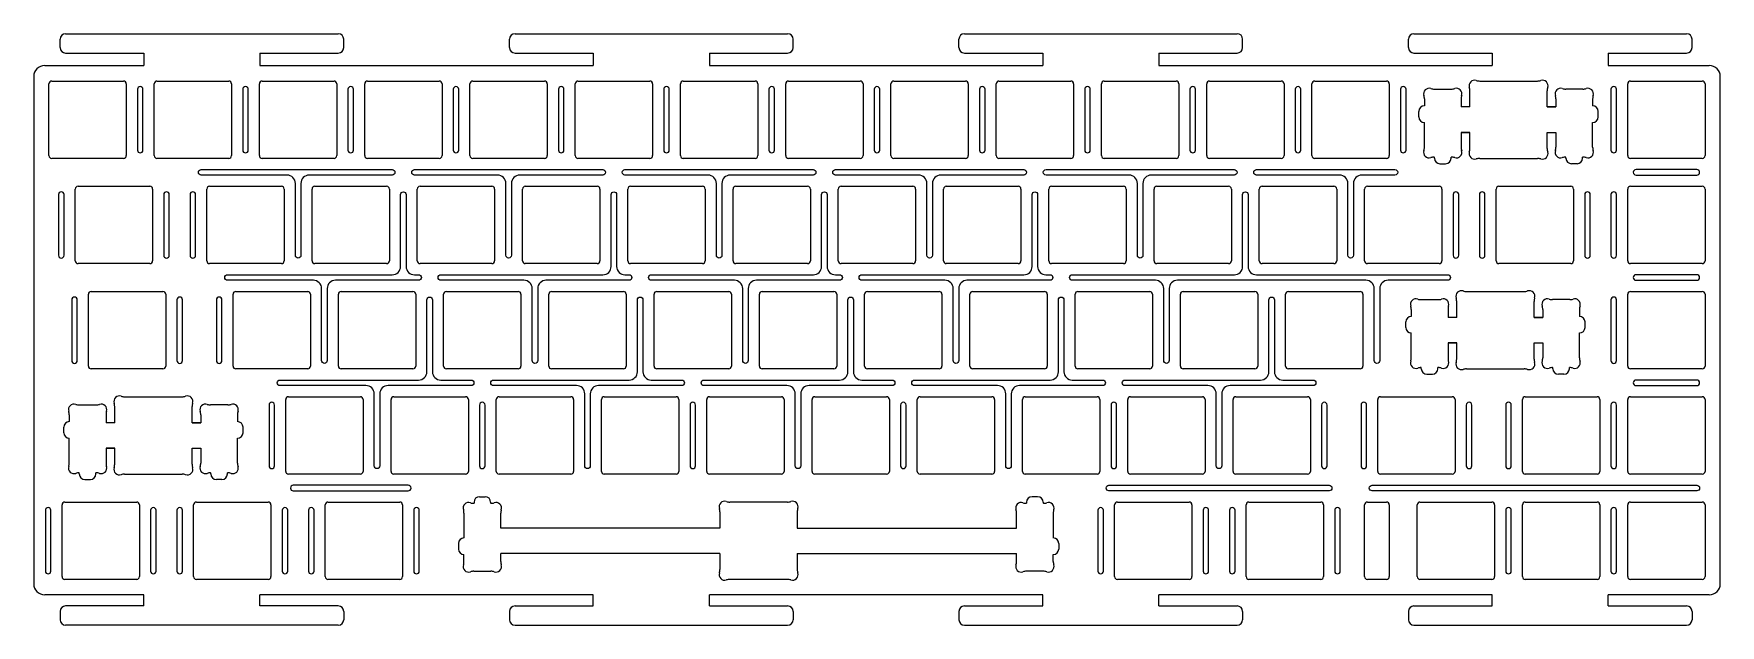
# Model space of a CAD drawing. Header units: millimetres. Extents: x 42 to 347, y 29 to 136.
import ezdxf

# ---------------------------------------------------------------- set-up
doc = ezdxf.new("R2010")
doc.units = ezdxf.units.MM
doc.linetypes.add('Continuous2', pattern=[0])
doc.layers.add('Unnamed Level 2', color=1, linetype='Continuous')

msp = doc.modelspace()

# ---------------------------------------------------------------- linework, layer by layer
at = {"color": 7, "true_color": 0xffffff}
for p, q in [((295.47, 126.14), (298.56, 126.14)), ((301.91, 122.91), (301.91, 125.83)), ((303.69, 127.61), (314.13, 127.61)), ((315.91, 122.91), (315.91, 125.83)), ((322.36, 126.14), (319.27, 126.14)), ((292.69, 121.11), (292.69, 122.11)), ((293.69, 124.36), (293.69, 123.11)), ((300.34, 124.36), (300.34, 122.91)), ((301.91, 122.91), (300.34, 122.91)), ((301.91, 122.91), (300.39, 122.91)), ((317.44, 122.91), (315.91, 122.91)), ((315.91, 122.91), (317.49, 122.91)), ((317.49, 124.36), (317.49, 122.91)), ((324.14, 124.36), (324.14, 123.11)), ((325.14, 121.11), (325.14, 122.11)), ((293.69, 115.62), (293.69, 120.11)), ((324.14, 115.62), (324.14, 120.11)), ((301.91, 118.31), (300.34, 118.31)), ((300.34, 118.31), (300.34, 115.62)), ((300.39, 118.31), (301.91, 118.31)), ((301.91, 115.39), (301.91, 118.31)), ((315.91, 118.31), (317.44, 118.31)), ((315.91, 118.31), (317.49, 118.31)), ((315.91, 115.39), (315.91, 118.31)), ((317.49, 118.31), (317.49, 115.62)), ((295.47, 113.84), (295.51, 113.84)), ((295.51, 113.64), (295.51, 113.84)), ((298.51, 113.64), (298.51, 113.84)), ((298.56, 113.84), (298.51, 113.84)), ((303.69, 113.61), (314.13, 113.61)), ((319.27, 113.84), (319.31, 113.84)), ((319.31, 113.64), (319.31, 113.84)), ((322.31, 113.64), (322.31, 113.84)), ((322.36, 113.84), (322.31, 113.84)), ((296.51, 112.64), (297.51, 112.64)), ((321.31, 112.64), (320.31, 112.64)), ((301.31, 89.51), (311.75, 89.51)), ((291.31, 86.26), (291.31, 85.01)), ((293.09, 88.04), (296.18, 88.04)), ((297.96, 86.26), (297.96, 84.81)), ((299.53, 84.81), (299.53, 87.73)), ((313.53, 84.81), (313.53, 87.73)), ((315.11, 86.26), (315.11, 84.81)), ((319.98, 88.04), (316.89, 88.04)), ((321.76, 86.26), (321.76, 85.01)), ((290.31, 83.01), (290.31, 84.01)), ((299.53, 84.81), (297.96, 84.81)), ((299.53, 84.81), (298.01, 84.81)), ((315.06, 84.81), (313.53, 84.81)), ((313.53, 84.81), (315.11, 84.81)), ((322.76, 83.01), (322.76, 84.01)), ((291.31, 77.52), (291.31, 82.01)), ((299.53, 80.21), (297.96, 80.21)), ((297.96, 80.21), (297.96, 77.52)), ((298.01, 80.21), (299.53, 80.21)), ((299.53, 77.29), (299.53, 80.21)), ((313.53, 80.21), (315.06, 80.21)), ((313.53, 80.21), (315.11, 80.21)), ((313.53, 77.29), (313.53, 80.21)), ((315.11, 80.21), (315.11, 77.52)), ((321.76, 77.52), (321.76, 82.01)), ((293.09, 75.74), (293.13, 75.74)), ((293.13, 75.54), (293.13, 75.74)), ((294.13, 74.54), (295.13, 74.54)), ((296.13, 75.54), (296.13, 75.74)), ((296.18, 75.74), (296.13, 75.74)), ((301.31, 75.51), (311.75, 75.51)), ((316.89, 75.74), (316.93, 75.74)), ((316.93, 75.54), (316.93, 75.74)), ((318.93, 74.54), (317.93, 74.54)), ((319.93, 75.54), (319.93, 75.74)), ((319.98, 75.74), (319.93, 75.74)), ((58.42, 70.46), (68.86, 70.46)), ((48.42, 67.21), (48.42, 65.96)), ((50.2, 68.99), (53.29, 68.99)), ((55.07, 67.21), (55.07, 65.76)), ((56.64, 65.76), (56.64, 68.68)), ((70.64, 65.76), (70.64, 68.68)), ((72.22, 67.21), (72.22, 65.76)), ((77.09, 68.99), (74, 68.99)), ((78.87, 67.21), (78.87, 65.96)), ((47.42, 63.96), (47.42, 64.96)), ((56.64, 65.76), (55.07, 65.76)), ((56.64, 65.76), (55.12, 65.76)), ((72.17, 65.76), (70.64, 65.76)), ((70.64, 65.76), (72.22, 65.76)), ((79.87, 63.96), (79.87, 64.96)), ((48.42, 58.47), (48.42, 62.96)), ((56.64, 61.16), (55.07, 61.16)), ((55.07, 61.16), (55.07, 58.47)), ((55.12, 61.16), (56.64, 61.16)), ((56.64, 58.24), (56.64, 61.16)), ((70.64, 61.16), (72.17, 61.16)), ((70.64, 61.16), (72.22, 61.16)), ((70.64, 58.24), (70.64, 61.16)), ((72.22, 61.16), (72.22, 58.47)), ((78.87, 58.47), (78.87, 62.96)), ((50.2, 56.69), (50.24, 56.69)), ((50.24, 56.49), (50.24, 56.69)), ((51.24, 55.49), (52.24, 55.49)), ((53.24, 56.49), (53.24, 56.69)), ((53.29, 56.69), (53.24, 56.69)), ((58.42, 56.46), (68.86, 56.46)), ((74, 56.69), (74.04, 56.69)), ((74.04, 56.49), (74.04, 56.69)), ((76.04, 55.49), (75.04, 55.49)), ((77.04, 56.49), (77.04, 56.69)), ((77.09, 56.69), (77.04, 56.69)), ((122.68, 52.38), (123.68, 52.38)), ((223.68, 52.38), (222.68, 52.38)), ((119.86, 49.4), (119.86, 44.91)), ((121.64, 51.18), (121.68, 51.18)), ((121.68, 51.38), (121.68, 51.18)), ((124.68, 51.38), (124.68, 51.18)), ((124.73, 51.18), (124.68, 51.18)), ((126.51, 46.71), (126.51, 49.4)), ((166.18, 49.63), (166.18, 46.71)), ((178.4, 51.41), (167.96, 51.41)), ((180.18, 49.63), (180.18, 46.71)), ((219.86, 46.71), (219.86, 49.4)), ((221.64, 51.18), (221.68, 51.18)), ((221.68, 51.38), (221.68, 51.18)), ((224.68, 51.38), (224.68, 51.18)), ((224.73, 51.18), (224.68, 51.18)), ((226.51, 49.4), (226.51, 44.91)), ((166.18, 46.71), (126.51, 46.71)), ((180.18, 46.71), (219.86, 46.71)), ((118.86, 43.91), (118.86, 42.91)), ((227.51, 43.91), (227.51, 42.91)), ((119.86, 40.66), (119.86, 41.91)), ((166.18, 42.11), (126.51, 42.11)), ((126.51, 40.66), (126.51, 42.11)), ((166.18, 42.11), (166.18, 39.19)), ((180.18, 42.11), (219.86, 42.11)), ((180.18, 42.11), (180.18, 39.19)), ((219.86, 40.66), (219.86, 42.11)), ((226.51, 40.66), (226.51, 41.91)), ((121.64, 38.88), (124.73, 38.88)), ((178.4, 37.41), (167.96, 37.41)), ((224.73, 38.88), (221.64, 38.88))]:
    msp.add_line(p, q, dxfattribs=at)
for points in [[(60.76, 126.11), (60.76, 115.11, 1), (61.76, 115.11), (61.76, 126.11, 1)], [(79.81, 126.11), (79.81, 115.11, 1), (80.81, 115.11), (80.81, 126.11, 1)], [(98.86, 126.11), (98.86, 115.11, 1), (99.86, 115.11), (99.86, 126.11, 1)], [(117.91, 126.11), (117.91, 115.11, 1), (118.91, 115.11), (118.91, 126.11, 1)], [(136.96, 126.11), (136.96, 115.11, 1), (137.96, 115.11), (137.96, 126.11, 1)], [(156.01, 126.11), (156.01, 115.11, 1), (157.01, 115.11), (157.01, 126.11, 1)], [(175.06, 126.11), (175.06, 115.11, 1), (176.06, 115.11), (176.06, 126.11, 1)], [(194.11, 126.11), (194.11, 115.11, 1), (195.11, 115.11), (195.11, 126.11, 1)], [(213.16, 126.11), (213.16, 115.11, 1), (214.16, 115.11), (214.16, 126.11, 1)], [(232.21, 126.11), (232.21, 115.11, 1), (233.21, 115.11), (233.21, 126.11, 1)], [(251.26, 126.11), (251.26, 115.11, 1), (252.26, 115.11), (252.26, 126.11, 1)], [(270.31, 126.11), (270.31, 115.11, 1), (271.31, 115.11), (271.31, 126.11, 1)], [(289.36, 126.11), (289.36, 115.11, 1), (290.36, 115.11), (290.36, 126.11, 1)], [(327.46, 126.11), (327.46, 115.11, 1), (328.46, 115.11), (328.46, 126.11, 1)], [(90.34, 109.09), (90.34, 96.06, -1), (89.34, 96.06), (89.34, 109.09, 0.414214), (87.84, 110.59), (72.29, 110.59, -1), (72.29, 111.59), (106.87, 111.59, -1), (106.87, 110.59), (91.84, 110.59, 0.414214)], [(128.44, 109.09), (128.44, 96.06, -1), (127.44, 96.06), (127.44, 109.09, 0.414214), (125.94, 110.59), (110.9, 110.59, -1), (110.9, 111.59), (144.97, 111.59, -1), (144.97, 110.59), (129.94, 110.59, 0.414214)], [(166.54, 109.09), (166.54, 96.06, -1), (165.54, 96.06), (165.54, 109.09, 0.414214), (164.04, 110.59), (149, 110.59, -1), (149, 111.59), (183.07, 111.59, -1), (183.07, 110.59), (168.04, 110.59, 0.414214)], [(204.64, 109.09), (204.64, 96.06, -1), (203.64, 96.06), (203.64, 109.09, 0.414214), (202.14, 110.59), (187.1, 110.59, -1), (187.1, 111.59), (221.17, 111.59, -1), (221.17, 110.59), (206.14, 110.59, 0.414214)], [(242.74, 109.09), (242.74, 96.06, -1), (241.74, 96.06), (241.74, 109.09, 0.414214), (240.24, 110.59), (225.2, 110.59, -1), (225.2, 111.59), (259.27, 111.59, -1), (259.27, 110.59), (244.24, 110.59, 0.414214)], [(280.84, 109.09), (280.84, 96.06, -1), (279.84, 96.06), (279.84, 109.09, 0.414214), (278.34, 110.59), (263.3, 110.59, -1), (263.3, 111.59), (288.36, 111.59, -1), (288.36, 110.59), (282.34, 110.59, 0.414214)], [(342.99, 111.59), (331.99, 111.59, 1), (331.99, 110.59), (342.99, 110.59, 1)], [(46.47, 107.06), (46.47, 96.06, 1), (47.47, 96.06), (47.47, 107.06, 1)], [(65.52, 107.06), (65.52, 96.06, 1), (66.52, 96.06), (66.52, 107.06, 1)], [(70.29, 107.06), (70.29, 96.06, 1), (71.29, 96.06), (71.29, 107.06, 1)], [(92.6, 91.54), (77.05, 91.54, -1), (77.05, 92.54), (106.89, 92.54, 0.414214), (108.39, 94.04), (108.39, 107.06, -1), (109.39, 107.06), (109.39, 94.04, 0.414214), (110.89, 92.54), (111.64, 92.54, -1), (111.64, 91.54), (96.6, 91.54, 0.414214), (95.1, 90.04), (95.1, 77.01, -1), (94.1, 77.01), (94.1, 90.04, 0.414214)], [(130.7, 91.54), (115.66, 91.54, -1), (115.66, 92.54), (144.99, 92.54, 0.414214), (146.49, 94.04), (146.49, 107.06, -1), (147.49, 107.06), (147.49, 94.04, 0.414214), (148.99, 92.54), (149.74, 92.54, -1), (149.74, 91.54), (134.7, 91.54, 0.414214), (133.2, 90.04), (133.2, 77.01, -1), (132.2, 77.01), (132.2, 90.04, 0.414214)], [(168.8, 91.54), (153.76, 91.54, -1), (153.76, 92.54), (183.09, 92.54, 0.414214), (184.59, 94.04), (184.59, 107.06, -1), (185.59, 107.06), (185.59, 94.04, 0.414214), (187.09, 92.54), (187.84, 92.54, -1), (187.84, 91.54), (172.8, 91.54, 0.414214), (171.3, 90.04), (171.3, 77.01, -1), (170.3, 77.01), (170.3, 90.04, 0.414214)], [(206.9, 91.54), (191.86, 91.54, -1), (191.86, 92.54), (221.19, 92.54, 0.414214), (222.69, 94.04), (222.69, 107.06, -1), (223.69, 107.06), (223.69, 94.04, 0.414214), (225.19, 92.54), (225.94, 92.54, -1), (225.94, 91.54), (210.9, 91.54, 0.414214), (209.4, 90.04), (209.4, 77.01, -1), (208.4, 77.01), (208.4, 90.04, 0.414214)], [(285.6, 90.04), (285.6, 77.01, -1), (284.6, 77.01), (284.6, 90.04, 0.414214), (283.1, 91.54), (249, 91.54, 0.414214), (247.5, 90.04), (247.5, 77.01, -1), (246.5, 77.01), (246.5, 90.04, 0.414214), (245, 91.54), (229.96, 91.54, -1), (229.96, 92.54), (259.29, 92.54, 0.414214), (260.79, 94.04), (260.79, 107.06, -1), (261.79, 107.06), (261.79, 94.04, 0.414214), (263.29, 92.54), (297.89, 92.54, -1), (297.89, 91.54), (287.1, 91.54, 0.414214)], [(298.89, 107.06), (298.89, 96.06, 1), (299.89, 96.06), (299.89, 107.06, 1)], [(303.65, 107.06), (303.65, 96.06, 1), (304.65, 96.06), (304.65, 107.06, 1)], [(322.7, 107.06), (322.7, 96.06, 1), (323.7, 96.06), (323.7, 107.06, 1)], [(327.46, 107.06), (327.46, 96.06, 1), (328.46, 96.06), (328.46, 107.06, 1)], [(342.99, 92.54), (331.99, 92.54, 1), (331.99, 91.54), (342.99, 91.54, 1)], [(48.86, 88.01), (48.86, 77.01, 1), (49.86, 77.01), (49.86, 88.01, 1)], [(67.91, 88.01), (67.91, 77.01, 1), (68.91, 77.01), (68.91, 88.01, 1)], [(75.05, 88.01), (75.05, 77.01, 1), (76.05, 77.01), (76.05, 88.01, 1)], [(113.15, 74.99), (113.15, 88.01, -1), (114.15, 88.01), (114.15, 74.99, 0.414214), (115.65, 73.49), (121.16, 73.49, -1), (121.16, 72.49), (106.12, 72.49, 0.414214), (104.62, 70.99), (104.62, 57.96, -1), (103.62, 57.96), (103.62, 70.99, 0.414214), (102.12, 72.49), (86.57, 72.49, -1), (86.57, 73.49), (111.65, 73.49, 0.414214)], [(151.25, 74.99), (151.25, 88.01, -1), (152.25, 88.01), (152.25, 74.99, 0.414214), (153.75, 73.49), (159.26, 73.49, -1), (159.26, 72.49), (144.22, 72.49, 0.414214), (142.72, 70.99), (142.72, 57.96, -1), (141.72, 57.96), (141.72, 70.99, 0.414214), (140.22, 72.49), (125.19, 72.49, -1), (125.19, 73.49), (149.75, 73.49, 0.414214)], [(189.35, 74.99), (189.35, 88.01, -1), (190.35, 88.01), (190.35, 74.99, 0.414214), (191.85, 73.49), (197.36, 73.49, -1), (197.36, 72.49), (182.32, 72.49, 0.414214), (180.82, 70.99), (180.82, 57.96, -1), (179.82, 57.96), (179.82, 70.99, 0.414214), (178.32, 72.49), (163.29, 72.49, -1), (163.29, 73.49), (187.85, 73.49, 0.414214)], [(227.45, 74.99), (227.45, 88.01, -1), (228.45, 88.01), (228.45, 74.99, 0.414214), (229.95, 73.49), (235.46, 73.49, -1), (235.46, 72.49), (220.42, 72.49, 0.414214), (218.92, 70.99), (218.92, 57.96, -1), (217.92, 57.96), (217.92, 70.99, 0.414214), (216.42, 72.49), (201.39, 72.49, -1), (201.39, 73.49), (225.95, 73.49, 0.414214)], [(265.55, 74.99), (265.55, 88.01, -1), (266.55, 88.01), (266.55, 74.99, 0.414214), (268.05, 73.49), (273.56, 73.49, -1), (273.56, 72.49), (258.52, 72.49, 0.414214), (257.02, 70.99), (257.02, 57.96, -1), (256.02, 57.96), (256.02, 70.99, 0.414214), (254.52, 72.49), (239.49, 72.49, -1), (239.49, 73.49), (264.05, 73.49, 0.414214)], [(327.46, 88.01), (327.46, 77.01, 1), (328.46, 77.01), (328.46, 88.01, 1)], [(342.99, 73.49), (331.99, 73.49, 1), (331.99, 72.49), (342.99, 72.49, 1)], [(84.57, 68.96), (84.57, 57.96, 1), (85.57, 57.96), (85.57, 68.96, 1)], [(122.67, 68.96), (122.67, 57.96, 1), (123.67, 57.96), (123.67, 68.96, 1)], [(160.77, 68.96), (160.77, 57.96, 1), (161.77, 57.96), (161.77, 68.96, 1)], [(198.87, 68.96), (198.87, 57.96, 1), (199.87, 57.96), (199.87, 68.96, 1)], [(236.97, 68.96), (236.97, 57.96, 1), (237.97, 57.96), (237.97, 68.96, 1)], [(275.07, 68.96), (275.07, 57.96, 1), (276.07, 57.96), (276.07, 68.96, 1)], [(282.22, 68.96), (282.22, 57.96, 1), (283.22, 57.96), (283.22, 68.96, 1)], [(301.27, 68.96), (301.27, 57.96, 1), (302.27, 57.96), (302.27, 68.96, 1)], [(308.41, 68.96), (308.41, 57.96, 1), (309.41, 57.96), (309.41, 68.96, 1)], [(327.46, 68.96), (327.46, 57.96, 1), (328.46, 57.96), (328.46, 68.96, 1)], [(109.77, 54.44), (88.96, 54.44, 1), (88.96, 53.44), (109.77, 53.44, 1)], [(276.46, 53.44), (236.59, 53.44, -1), (236.59, 54.44), (276.46, 54.44, -1)], [(342.99, 53.44), (284.22, 53.44, -1), (284.22, 54.44), (342.99, 54.44, -1)], [(44.09, 49.91), (44.09, 38.91, 1), (45.09, 38.91), (45.09, 49.91, 1)], [(63.14, 49.91), (63.14, 38.91, 1), (64.14, 38.91), (64.14, 49.91, 1)], [(67.91, 49.91), (67.91, 38.91, 1), (68.91, 38.91), (68.91, 49.91, 1)], [(86.96, 49.91), (86.96, 38.91, 1), (87.96, 38.91), (87.96, 49.91, 1)], [(91.72, 49.91), (91.72, 38.91, 1), (92.72, 38.91), (92.72, 49.91, 1)], [(110.77, 49.91), (110.77, 38.91, 1), (111.77, 38.91), (111.77, 49.91, 1)], [(234.59, 49.91), (234.59, 38.91, 1), (235.59, 38.91), (235.59, 49.91, 1)], [(253.64, 49.91), (253.64, 38.91, 1), (254.64, 38.91), (254.64, 49.91, 1)], [(258.41, 49.91), (258.41, 38.91, 1), (259.41, 38.91), (259.41, 49.91, 1)], [(277.46, 49.91), (277.46, 38.91, 1), (278.46, 38.91), (278.46, 49.91, 1)], [(308.41, 49.91), (308.41, 38.91, 1), (309.41, 38.91), (309.41, 49.91, 1)], [(327.46, 49.91), (327.46, 38.91, 1), (328.46, 38.91), (328.46, 49.91, 1)]]:
    msp.add_lwpolyline(points, format="xyb", close=True)
for centre, radius, start, end in [((294.54, 125.29), 1, 72.0237, 197.9763), ((295.47, 128.14), 2, 252.0237, 270), ((298.56, 128.14), 2, 270, 287.9763), ((299.48, 125.29), 1, 342.0237, 107.9763), ((302.77, 126.76), 1, 72.0237, 197.9763), ((299.91, 125.83), 2, 0, 17.9763), ((303.69, 129.61), 2, 252.0237, 270), ((314.13, 129.61), 2, 270, 287.9763), ((315.06, 126.76), 1, 342.0237, 107.9763), ((317.91, 125.83), 2, 162.0237, 180), ((318.34, 125.29), 1, 72.0237, 197.9763), ((319.27, 128.14), 2, 252.0237, 270), ((322.36, 128.14), 2, 270, 287.9763), ((323.28, 125.29), 1, 342.0237, 107.9763), ((293.69, 122.11), 1, 90, 180), ((291.69, 124.36), 2, 0, 17.9763), ((302.34, 124.36), 2, 162.0237, 180), ((315.49, 124.36), 2, 0, 17.9763), ((326.14, 124.36), 2, 162.0237, 180), ((324.14, 122.11), 1, 0, 90), ((293.69, 121.11), 1, 180, 270), ((324.14, 121.11), 1, 270, 0), ((294.54, 114.7), 1, 162.0237, 287.9763), ((291.69, 115.62), 2, 342.0237, 0), ((295.47, 111.84), 2, 90, 107.9763), ((296.51, 113.64), 1, 180, 270), ((297.51, 113.64), 1, 270, 0), ((298.56, 111.84), 2, 72.0237, 90), ((299.48, 114.7), 1, 252.0237, 17.9763), ((302.34, 115.62), 2, 180, 197.9763), ((302.77, 114.47), 1, 162.0237, 287.9763), ((299.91, 115.39), 2, 342.0237, 0), ((303.69, 111.61), 2, 90, 107.9763), ((314.13, 111.61), 2, 72.0237, 90), ((315.06, 114.47), 1, 252.0237, 17.9763), ((317.91, 115.39), 2, 180, 197.9763), ((318.34, 114.7), 1, 162.0237, 287.9763), ((315.49, 115.62), 2, 342.0237, 0), ((319.27, 111.84), 2, 90, 107.9763), ((320.31, 113.64), 1, 180, 270), ((321.31, 113.64), 1, 270, 0), ((322.36, 111.84), 2, 72.0237, 90), ((323.28, 114.7), 1, 252.0237, 17.9763), ((326.14, 115.62), 2, 180, 197.9763), ((300.38, 88.66), 1, 72.0237, 197.9763), ((301.31, 91.51), 2, 252.0237, 270), ((311.75, 91.51), 2, 270, 287.9763), ((312.68, 88.66), 1, 342.0237, 107.9763), ((292.16, 87.19), 1, 72.0237, 197.9763), ((289.31, 86.26), 2, 0, 17.9763), ((293.09, 90.04), 2, 252.0237, 270), ((296.18, 90.04), 2, 270, 287.9763), ((297.1, 87.19), 1, 342.0237, 107.9763), ((299.96, 86.26), 2, 162.0237, 180), ((297.53, 87.73), 2, 0, 17.9763), ((315.53, 87.73), 2, 162.0237, 180), ((315.96, 87.19), 1, 72.0237, 197.9763), ((313.11, 86.26), 2, 0, 17.9763), ((316.89, 90.04), 2, 252.0237, 270), ((319.98, 90.04), 2, 270, 287.9763), ((320.9, 87.19), 1, 342.0237, 107.9763), ((323.76, 86.26), 2, 162.0237, 180), ((291.31, 84.01), 1, 90, 180), ((291.31, 83.01), 1, 180, 270), ((321.76, 84.01), 1, 0, 90), ((321.76, 83.01), 1, 270, 0), ((292.16, 76.6), 1, 162.0237, 287.9763), ((289.31, 77.52), 2, 342.0237, 0), ((297.1, 76.6), 1, 252.0237, 17.9763), ((299.96, 77.52), 2, 180, 197.9763), ((300.38, 76.37), 1, 162.0237, 287.9763), ((297.53, 77.29), 2, 342.0237, 0), ((312.68, 76.37), 1, 252.0237, 17.9763), ((315.53, 77.29), 2, 180, 197.9763), ((315.96, 76.6), 1, 162.0237, 287.9763), ((313.11, 77.52), 2, 342.0237, 0), ((320.9, 76.6), 1, 252.0237, 17.9763), ((323.76, 77.52), 2, 180, 197.9763), ((293.09, 73.74), 2, 90, 107.9763), ((294.13, 75.54), 1, 180, 270), ((295.13, 75.54), 1, 270, 0), ((296.18, 73.74), 2, 72.0237, 90), ((301.31, 73.51), 2, 90, 107.9763), ((311.75, 73.51), 2, 72.0237, 90), ((316.89, 73.74), 2, 90, 107.9763), ((317.93, 75.54), 1, 180, 270), ((318.93, 75.54), 1, 270, 0), ((319.98, 73.74), 2, 72.0237, 90), ((57.5, 69.61), 1, 72.0237, 197.9763), ((58.42, 72.46), 2, 252.0237, 270), ((68.86, 72.46), 2, 270, 287.9763), ((69.79, 69.61), 1, 342.0237, 107.9763), ((49.27, 68.14), 1, 72.0237, 197.9763), ((46.42, 67.21), 2, 0, 17.9763), ((50.2, 70.99), 2, 252.0237, 270), ((53.29, 70.99), 2, 270, 287.9763), ((54.21, 68.14), 1, 342.0237, 107.9763), ((57.07, 67.21), 2, 162.0237, 180), ((54.64, 68.68), 2, 0, 17.9763), ((72.64, 68.68), 2, 162.0237, 180), ((73.07, 68.14), 1, 72.0237, 197.9763), ((70.22, 67.21), 2, 0, 17.9763), ((74, 70.99), 2, 252.0237, 270), ((77.09, 70.99), 2, 270, 287.9763), ((78.01, 68.14), 1, 342.0237, 107.9763), ((80.87, 67.21), 2, 162.0237, 180), ((48.42, 64.96), 1, 90, 180), ((78.87, 64.96), 1, 0, 90), ((48.42, 63.96), 1, 180, 270), ((78.87, 63.96), 1, 270, 0), ((46.42, 58.47), 2, 342.0237, 0), ((57.07, 58.47), 2, 180, 197.9763), ((54.64, 58.24), 2, 342.0237, 0), ((72.64, 58.24), 2, 180, 197.9763), ((70.22, 58.47), 2, 342.0237, 0), ((80.87, 58.47), 2, 180, 197.9763), ((49.27, 57.55), 1, 162.0237, 287.9763), ((50.2, 54.69), 2, 90, 107.9763), ((51.24, 56.49), 1, 180, 270), ((52.24, 56.49), 1, 270, 0), ((53.29, 54.69), 2, 72.0237, 90), ((54.21, 57.55), 1, 252.0237, 17.9763), ((57.5, 57.32), 1, 162.0237, 287.9763), ((58.42, 54.46), 2, 90, 107.9763), ((68.86, 54.46), 2, 72.0237, 90), ((69.79, 57.32), 1, 252.0237, 17.9763), ((73.07, 57.55), 1, 162.0237, 287.9763), ((74, 54.69), 2, 90, 107.9763), ((75.04, 56.49), 1, 180, 270), ((76.04, 56.49), 1, 270, 0), ((77.09, 54.69), 2, 72.0237, 90), ((78.01, 57.55), 1, 252.0237, 17.9763), ((122.68, 51.38), 1, 90, 180), ((123.68, 51.38), 1, 360, 90), ((222.68, 51.38), 1, 90, 180), ((223.68, 51.38), 1, 0, 90), ((120.71, 50.33), 1, 72.0237, 197.9763), ((117.86, 49.4), 2, 0, 17.9763), ((121.64, 53.18), 2, 252.0237, 270), ((124.73, 53.18), 2, 270, 287.9763), ((125.65, 50.33), 1, 342.0237, 107.9763), ((128.51, 49.4), 2, 162.0237, 180), ((167.03, 50.56), 1, 72.0237, 197.9763), ((164.18, 49.63), 2, 0, 17.9763), ((167.96, 53.41), 2, 252.0237, 270), ((178.4, 53.41), 2, 270, 287.9763), ((179.33, 50.56), 1, 342.0237, 107.9763), ((182.18, 49.63), 2, 162.0237, 180), ((220.71, 50.33), 1, 72.0237, 197.9763), ((217.86, 49.4), 2, 0, 17.9763), ((221.64, 53.18), 2, 252.0237, 270), ((224.73, 53.18), 2, 270, 287.9763), ((225.65, 50.33), 1, 342.0237, 107.9763), ((228.51, 49.4), 2, 162.0237, 180), ((119.86, 43.91), 1, 90, 180), ((119.86, 42.91), 1, 180, 270), ((226.51, 43.91), 1, 0, 90), ((226.51, 42.91), 1, 270, 0), ((120.71, 39.74), 1, 162.0237, 287.9763), ((117.86, 40.66), 2, 342.0237, 0), ((125.65, 39.74), 1, 252.0237, 17.9763), ((128.51, 40.66), 2, 180, 197.9763), ((220.71, 39.74), 1, 162.0237, 287.9763), ((217.86, 40.66), 2, 342.0237, 0), ((225.65, 39.74), 1, 252.0237, 17.9763), ((228.51, 40.66), 2, 180, 197.9763), ((121.64, 36.88), 2, 90, 107.9763), ((124.73, 36.88), 2, 72.0237, 90), ((167.03, 38.27), 1, 162.0237, 287.9763), ((164.18, 39.19), 2, 342.0237, 0), ((167.96, 35.41), 2, 90, 107.9763), ((178.4, 35.41), 2, 72.0237, 90), ((179.33, 38.27), 1, 252.0237, 17.9763), ((182.18, 39.19), 2, 180, 197.9763), ((221.64, 36.88), 2, 90, 107.9763), ((224.73, 36.88), 2, 72.0237, 90)]:
    msp.add_arc(centre, radius, start, end, dxfattribs=at)
at = {"layer": 'Unnamed Level 2', "color": 7, "linetype": 'Continuous2', "lineweight": -3, "true_color": 0xffffff}
for p, q in [((46.76, 133.67), (46.76, 135.17)), ((47.76, 136.17), (97.1, 136.17)), ((98.1, 133.67), (98.1, 135.17)), ((128.1, 133.67), (128.1, 135.17)), ((129.1, 136.17), (178.44, 136.17)), ((179.44, 133.67), (179.44, 135.17)), ((209.44, 133.67), (209.44, 135.17)), ((210.44, 136.17), (259.79, 136.17)), ((260.79, 133.67), (260.79, 135.17)), ((290.79, 133.67), (290.79, 135.17)), ((291.79, 136.17), (341.13, 136.17)), ((342.13, 133.67), (342.13, 135.17)), ((47.76, 132.67), (61.93, 132.67)), ((61.93, 132.67), (61.93, 130.42)), ((82.93, 132.67), (97.1, 132.67)), ((82.93, 132.67), (82.93, 130.42)), ((129.1, 132.67), (143.27, 132.67)), ((143.27, 132.67), (143.27, 130.42)), ((164.27, 132.67), (178.44, 132.67)), ((164.27, 132.67), (164.27, 130.42)), ((210.44, 132.67), (224.62, 132.67)), ((224.62, 132.67), (224.62, 130.42)), ((245.62, 132.67), (259.79, 132.67)), ((245.62, 132.67), (245.62, 130.42)), ((291.79, 132.67), (305.96, 132.67)), ((305.96, 132.67), (305.96, 130.42)), ((326.96, 132.67), (341.13, 132.67)), ((326.96, 132.67), (326.96, 130.42)), ((41.99, 128.42), (41.99, 36.61)), ((43.99, 130.42), (61.93, 130.42)), ((82.93, 130.42), (143.27, 130.42)), ((164.27, 130.42), (224.62, 130.42)), ((245.62, 130.42), (305.96, 130.42)), ((326.96, 130.42), (345.24, 130.42)), ((347.24, 36.61), (347.24, 128.42)), ((44.74, 114.11), (44.74, 127.11)), ((45.24, 127.61), (58.24, 127.61)), ((58.74, 127.11), (58.74, 114.11)), ((63.79, 114.11), (63.79, 127.11)), ((64.29, 127.61), (77.29, 127.61)), ((77.79, 127.11), (77.79, 114.11)), ((82.84, 114.11), (82.84, 127.11)), ((83.34, 127.61), (96.34, 127.61)), ((96.84, 127.11), (96.84, 114.11)), ((101.89, 114.11), (101.89, 127.11)), ((102.39, 127.61), (115.39, 127.61)), ((115.89, 127.11), (115.89, 114.11)), ((120.94, 114.11), (120.94, 127.11)), ((121.44, 127.61), (134.44, 127.61)), ((134.94, 127.11), (134.94, 114.11)), ((139.99, 114.11), (139.99, 127.11)), ((140.49, 127.61), (153.49, 127.61)), ((153.99, 127.11), (153.99, 114.11)), ((159.04, 114.11), (159.04, 127.11)), ((159.54, 127.61), (172.54, 127.61)), ((173.04, 127.11), (173.04, 114.11)), ((178.09, 114.11), (178.09, 127.11)), ((178.59, 127.61), (191.59, 127.61)), ((192.09, 127.11), (192.09, 114.11)), ((197.14, 114.11), (197.14, 127.11)), ((197.64, 127.61), (210.64, 127.61)), ((211.14, 127.11), (211.14, 114.11)), ((216.19, 114.11), (216.19, 127.11)), ((216.69, 127.61), (229.69, 127.61)), ((230.19, 127.11), (230.19, 114.11)), ((235.24, 114.11), (235.24, 127.11)), ((235.74, 127.61), (248.74, 127.61)), ((249.24, 127.11), (249.24, 114.11)), ((254.29, 114.11), (254.29, 127.11)), ((254.79, 127.61), (267.79, 127.61)), ((268.29, 127.11), (268.29, 114.11)), ((273.34, 114.11), (273.34, 127.11)), ((273.84, 127.61), (286.84, 127.61)), ((287.34, 127.11), (287.34, 114.11)), ((330.49, 114.11), (330.49, 127.11)), ((330.99, 127.61), (343.99, 127.61)), ((344.49, 127.11), (344.49, 114.11)), ((58.24, 113.61), (45.24, 113.61)), ((77.29, 113.61), (64.29, 113.61)), ((96.34, 113.61), (83.34, 113.61)), ((115.39, 113.61), (102.39, 113.61)), ((134.44, 113.61), (121.44, 113.61)), ((153.49, 113.61), (140.49, 113.61)), ((172.54, 113.61), (159.54, 113.61)), ((191.59, 113.61), (178.59, 113.61)), ((210.64, 113.61), (197.64, 113.61)), ((229.69, 113.61), (216.69, 113.61)), ((248.74, 113.61), (235.74, 113.61)), ((267.79, 113.61), (254.79, 113.61)), ((286.84, 113.61), (273.84, 113.61)), ((343.99, 113.61), (330.99, 113.61)), ((49.5, 95.06), (49.5, 108.06)), ((50, 108.56), (63, 108.56)), ((63.5, 108.06), (63.5, 95.06)), ((73.31, 95.06), (73.31, 108.06)), ((73.81, 108.56), (86.81, 108.56)), ((87.31, 108.06), (87.31, 95.06)), ((92.36, 95.06), (92.36, 108.06)), ((92.86, 108.56), (105.86, 108.56)), ((106.36, 108.06), (106.36, 95.06)), ((111.41, 95.06), (111.41, 108.06)), ((111.91, 108.56), (124.91, 108.56)), ((125.41, 108.06), (125.41, 95.06)), ((130.46, 95.06), (130.46, 108.06)), ((130.96, 108.56), (143.96, 108.56)), ((144.46, 108.06), (144.46, 95.06)), ((149.51, 95.06), (149.51, 108.06)), ((150.01, 108.56), (163.01, 108.56)), ((163.51, 108.06), (163.51, 95.06)), ((168.56, 95.06), (168.56, 108.06)), ((169.06, 108.56), (182.06, 108.56)), ((182.56, 108.06), (182.56, 95.06)), ((187.61, 95.06), (187.61, 108.06)), ((188.11, 108.56), (201.11, 108.56)), ((201.61, 108.06), (201.61, 95.06)), ((206.66, 95.06), (206.66, 108.06)), ((207.16, 108.56), (220.16, 108.56)), ((220.66, 108.06), (220.66, 95.06)), ((225.71, 95.06), (225.71, 108.06)), ((226.21, 108.56), (239.21, 108.56)), ((239.71, 108.06), (239.71, 95.06)), ((244.76, 95.06), (244.76, 108.06)), ((245.26, 108.56), (258.26, 108.56)), ((258.76, 108.06), (258.76, 95.06)), ((263.81, 95.06), (263.81, 108.06)), ((264.31, 108.56), (277.31, 108.56)), ((277.81, 108.06), (277.81, 95.06)), ((282.86, 95.06), (282.86, 108.06)), ((283.36, 108.56), (296.36, 108.56)), ((296.86, 108.06), (296.86, 95.06)), ((306.67, 95.06), (306.67, 108.06)), ((307.17, 108.56), (320.17, 108.56)), ((320.67, 108.06), (320.67, 95.06)), ((330.49, 95.06), (330.49, 108.06)), ((330.99, 108.56), (343.99, 108.56)), ((344.49, 108.06), (344.49, 95.06)), ((63, 94.56), (50, 94.56)), ((86.81, 94.56), (73.81, 94.56)), ((105.86, 94.56), (92.86, 94.56)), ((124.91, 94.56), (111.91, 94.56)), ((143.96, 94.56), (130.96, 94.56)), ((163.01, 94.56), (150.01, 94.56)), ((182.06, 94.56), (169.06, 94.56)), ((201.11, 94.56), (188.11, 94.56)), ((220.16, 94.56), (207.16, 94.56)), ((239.21, 94.56), (226.21, 94.56)), ((258.26, 94.56), (245.26, 94.56)), ((277.31, 94.56), (264.31, 94.56)), ((296.36, 94.56), (283.36, 94.56)), ((320.17, 94.56), (307.17, 94.56)), ((343.99, 94.56), (330.99, 94.56)), ((51.88, 76.01), (51.88, 89.01)), ((52.38, 89.51), (65.38, 89.51)), ((65.88, 89.01), (65.88, 76.01)), ((78.07, 76.01), (78.07, 89.01)), ((78.57, 89.51), (91.57, 89.51)), ((92.07, 89.01), (92.07, 76.01)), ((97.12, 76.01), (97.12, 89.01)), ((97.62, 89.51), (110.62, 89.51)), ((111.12, 89.01), (111.12, 76.01)), ((116.17, 76.01), (116.17, 89.01)), ((116.67, 89.51), (129.67, 89.51)), ((130.17, 89.01), (130.17, 76.01)), ((135.22, 76.01), (135.22, 89.01)), ((135.72, 89.51), (148.72, 89.51)), ((149.22, 89.01), (149.22, 76.01)), ((154.27, 76.01), (154.27, 89.01)), ((154.77, 89.51), (167.77, 89.51)), ((168.27, 89.01), (168.27, 76.01)), ((173.32, 76.01), (173.32, 89.01)), ((173.82, 89.51), (186.82, 89.51)), ((187.32, 89.01), (187.32, 76.01)), ((192.37, 76.01), (192.37, 89.01)), ((192.87, 89.51), (205.87, 89.51)), ((206.37, 89.01), (206.37, 76.01)), ((211.42, 76.01), (211.42, 89.01)), ((211.92, 89.51), (224.92, 89.51)), ((225.42, 89.01), (225.42, 76.01)), ((230.47, 76.01), (230.47, 89.01)), ((230.97, 89.51), (243.97, 89.51)), ((244.47, 89.01), (244.47, 76.01)), ((249.52, 76.01), (249.52, 89.01)), ((250.02, 89.51), (263.02, 89.51)), ((263.52, 89.01), (263.52, 76.01)), ((268.57, 76.01), (268.57, 89.01)), ((269.07, 89.51), (282.07, 89.51)), ((282.57, 89.01), (282.57, 76.01)), ((330.49, 76.01), (330.49, 89.01)), ((330.99, 89.51), (343.99, 89.51)), ((344.49, 89.01), (344.49, 76.01)), ((65.38, 75.51), (52.38, 75.51)), ((91.57, 75.51), (78.57, 75.51)), ((110.62, 75.51), (97.62, 75.51)), ((129.67, 75.51), (116.67, 75.51)), ((148.72, 75.51), (135.72, 75.51)), ((167.77, 75.51), (154.77, 75.51)), ((186.82, 75.51), (173.82, 75.51)), ((205.87, 75.51), (192.87, 75.51)), ((224.92, 75.51), (211.92, 75.51)), ((243.97, 75.51), (230.97, 75.51)), ((263.02, 75.51), (250.02, 75.51)), ((282.07, 75.51), (269.07, 75.51)), ((343.99, 75.51), (330.99, 75.51)), ((88.1, 70.46), (101.1, 70.46)), ((107.15, 70.46), (120.15, 70.46)), ((126.2, 70.46), (139.2, 70.46)), ((145.25, 70.46), (158.25, 70.46)), ((164.3, 70.46), (177.3, 70.46)), ((183.35, 70.46), (196.35, 70.46)), ((202.4, 70.46), (215.4, 70.46)), ((221.45, 70.46), (234.45, 70.46)), ((240.5, 70.46), (253.5, 70.46)), ((259.55, 70.46), (272.55, 70.46)), ((285.74, 70.46), (298.74, 70.46)), ((311.94, 70.46), (324.94, 70.46)), ((330.99, 70.46), (343.99, 70.46)), ((87.6, 56.96), (87.6, 69.96)), ((101.6, 69.96), (101.6, 56.96)), ((106.65, 56.96), (106.65, 69.96)), ((120.65, 69.96), (120.65, 56.96)), ((125.7, 56.96), (125.7, 69.96)), ((139.7, 69.96), (139.7, 56.96)), ((144.75, 56.96), (144.75, 69.96)), ((158.75, 69.96), (158.75, 56.96)), ((163.8, 56.96), (163.8, 69.96)), ((177.8, 69.96), (177.8, 56.96)), ((182.85, 56.96), (182.85, 69.96)), ((196.85, 69.96), (196.85, 56.96)), ((201.9, 56.96), (201.9, 69.96)), ((215.9, 69.96), (215.9, 56.96)), ((220.95, 56.96), (220.95, 69.96)), ((234.95, 69.96), (234.95, 56.96)), ((240, 56.96), (240, 69.96)), ((254, 69.96), (254, 56.96)), ((259.05, 56.96), (259.05, 69.96)), ((273.05, 69.96), (273.05, 56.96)), ((285.24, 56.96), (285.24, 69.96)), ((299.24, 69.96), (299.24, 56.96)), ((311.44, 56.96), (311.44, 69.96)), ((325.44, 69.96), (325.44, 56.96)), ((330.49, 56.96), (330.49, 69.96)), ((344.49, 69.96), (344.49, 56.96)), ((101.1, 56.46), (88.1, 56.46)), ((120.15, 56.46), (107.15, 56.46)), ((139.2, 56.46), (126.2, 56.46)), ((158.25, 56.46), (145.25, 56.46)), ((177.3, 56.46), (164.3, 56.46)), ((196.35, 56.46), (183.35, 56.46)), ((215.4, 56.46), (202.4, 56.46)), ((234.45, 56.46), (221.45, 56.46)), ((253.5, 56.46), (240.5, 56.46)), ((272.55, 56.46), (259.55, 56.46)), ((298.74, 56.46), (285.74, 56.46)), ((324.94, 56.46), (311.94, 56.46)), ((343.99, 56.46), (330.99, 56.46)), ((47.12, 37.91), (47.12, 50.91)), ((47.62, 51.41), (60.62, 51.41)), ((61.12, 50.91), (61.12, 37.91)), ((70.93, 37.91), (70.93, 50.91)), ((71.43, 51.41), (84.43, 51.41)), ((84.93, 50.91), (84.93, 37.91)), ((94.74, 37.91), (94.74, 50.91)), ((95.24, 51.41), (108.24, 51.41)), ((108.74, 50.91), (108.74, 37.91)), ((237.62, 37.91), (237.62, 50.91)), ((238.12, 51.41), (251.12, 51.41)), ((251.62, 50.91), (251.62, 37.91)), ((261.43, 37.91), (261.43, 50.91)), ((261.93, 51.41), (274.93, 51.41)), ((275.43, 50.91), (275.43, 37.91)), ((282.86, 37.91), (282.86, 50.91)), ((283.36, 51.41), (286.84, 51.41)), ((287.34, 50.91), (287.34, 37.91)), ((292.39, 37.91), (292.39, 50.91)), ((292.89, 51.41), (305.89, 51.41)), ((306.39, 50.91), (306.39, 37.91)), ((311.44, 37.91), (311.44, 50.91)), ((311.94, 51.41), (324.94, 51.41)), ((325.44, 50.91), (325.44, 37.91)), ((330.49, 37.91), (330.49, 50.91)), ((330.99, 51.41), (343.99, 51.41)), ((344.49, 50.91), (344.49, 37.91)), ((60.62, 37.41), (47.62, 37.41)), ((84.43, 37.41), (71.43, 37.41)), ((108.24, 37.41), (95.24, 37.41)), ((251.12, 37.41), (238.12, 37.41)), ((274.93, 37.41), (261.93, 37.41)), ((286.84, 37.41), (283.36, 37.41)), ((305.89, 37.41), (292.89, 37.41)), ((324.94, 37.41), (311.94, 37.41)), ((343.99, 37.41), (330.99, 37.41)), ((61.93, 34.61), (43.99, 34.61)), ((61.93, 32.61), (61.93, 34.61)), ((82.93, 32.61), (82.93, 34.61)), ((143.27, 34.61), (82.93, 34.61)), ((143.27, 32.61), (143.27, 34.61)), ((224.62, 34.61), (164.27, 34.61)), ((164.27, 32.61), (164.27, 34.61)), ((224.62, 32.61), (224.62, 34.61)), ((305.96, 34.61), (245.62, 34.61)), ((245.62, 32.61), (245.62, 34.61)), ((305.96, 32.61), (305.96, 34.61)), ((345.24, 34.61), (326.96, 34.61)), ((326.96, 32.61), (326.96, 34.61)), ((46.76, 31.61), (46.76, 30.11)), ((61.93, 32.61), (47.76, 32.61)), ((97.1, 32.61), (82.93, 32.61)), ((98.1, 31.61), (98.1, 30.11)), ((128.1, 31.61), (128.1, 30.11)), ((129.1, 32.61), (143.27, 32.61)), ((164.27, 32.61), (178.44, 32.61)), ((179.44, 31.61), (179.44, 30.11)), ((209.44, 31.61), (209.44, 30.11)), ((210.44, 32.61), (224.62, 32.61)), ((245.62, 32.61), (259.79, 32.61)), ((260.79, 31.61), (260.79, 30.11)), ((290.79, 31.61), (290.79, 30.11)), ((291.79, 32.61), (305.96, 32.61)), ((326.96, 32.61), (341.13, 32.61)), ((342.13, 31.61), (342.13, 30.11)), ((97.1, 29.11), (47.76, 29.11)), ((129.1, 29.11), (178.44, 29.11)), ((210.44, 29.11), (259.79, 29.11)), ((291.79, 29.11), (341.13, 29.11))]:
    msp.add_line(p, q, dxfattribs=at)
for centre, radius, start, end in [((47.76, 135.17), 1, 90, 180), ((97.1, 135.17), 1, 360, 90), ((129.1, 135.17), 1, 90, 180), ((178.44, 135.17), 1, 360, 90), ((210.44, 135.17), 1, 90, 180), ((259.79, 135.17), 1, 0, 90), ((291.79, 135.17), 1, 90, 180), ((341.13, 135.17), 1, 360, 90), ((47.76, 133.67), 1, 180, 270), ((97.1, 133.67), 1, 270, 0), ((129.1, 133.67), 1, 180, 270), ((178.44, 133.67), 1, 270, 0), ((210.44, 133.67), 1, 180, 270), ((259.79, 133.67), 1, 270, 0), ((291.79, 133.67), 1, 180, 270), ((341.13, 133.67), 1, 270, 0), ((43.99, 128.42), 2, 90, 180), ((345.24, 128.42), 2, 0, 90), ((45.24, 127.11), 0.5, 90, 180), ((58.24, 127.11), 0.5, 0, 90), ((64.29, 127.11), 0.5, 90, 180), ((77.29, 127.11), 0.5, 0, 90), ((83.34, 127.11), 0.5, 90, 180), ((96.34, 127.11), 0.5, 0, 90), ((102.39, 127.11), 0.5, 90, 180), ((115.39, 127.11), 0.5, 0, 90), ((121.44, 127.11), 0.5, 90, 180), ((134.44, 127.11), 0.5, 0, 90), ((140.49, 127.11), 0.5, 90, 180), ((153.49, 127.11), 0.5, 0, 90), ((159.54, 127.11), 0.5, 90, 180), ((172.54, 127.11), 0.5, 0, 90), ((178.59, 127.11), 0.5, 90, 180), ((191.59, 127.11), 0.5, 0, 90), ((197.64, 127.11), 0.5, 90, 180), ((210.64, 127.11), 0.5, 0, 90), ((216.69, 127.11), 0.5, 90, 180), ((229.69, 127.11), 0.5, 0, 90), ((235.74, 127.11), 0.5, 90, 180), ((248.74, 127.11), 0.5, 0, 90), ((254.79, 127.11), 0.5, 90, 180), ((267.79, 127.11), 0.5, 0, 90), ((273.84, 127.11), 0.5, 90, 180), ((286.84, 127.11), 0.5, 0, 90), ((330.99, 127.11), 0.5, 90, 180), ((343.99, 127.11), 0.5, 360, 90), ((45.24, 114.11), 0.5, 180, 270), ((58.24, 114.11), 0.5, 270, 0), ((64.29, 114.11), 0.5, 180, 270), ((77.29, 114.11), 0.5, 270, 0), ((83.34, 114.11), 0.5, 180, 270), ((96.34, 114.11), 0.5, 270, 0), ((102.39, 114.11), 0.5, 180, 270), ((115.39, 114.11), 0.5, 270, 0), ((121.44, 114.11), 0.5, 180, 270), ((134.44, 114.11), 0.5, 270, 0), ((140.49, 114.11), 0.5, 180, 270), ((153.49, 114.11), 0.5, 270, 0), ((159.54, 114.11), 0.5, 180, 270), ((172.54, 114.11), 0.5, 270, 0), ((178.59, 114.11), 0.5, 180, 270), ((191.59, 114.11), 0.5, 270, 0), ((197.64, 114.11), 0.5, 180, 270), ((210.64, 114.11), 0.5, 270, 0), ((216.69, 114.11), 0.5, 180, 270), ((229.69, 114.11), 0.5, 270, 0), ((235.74, 114.11), 0.5, 180, 270), ((248.74, 114.11), 0.5, 270, 0), ((254.79, 114.11), 0.5, 180, 270), ((267.79, 114.11), 0.5, 270, 0), ((273.84, 114.11), 0.5, 180, 270), ((286.84, 114.11), 0.5, 270, 0), ((330.99, 114.11), 0.5, 180, 270), ((343.99, 114.11), 0.5, 270, 0), ((50, 108.06), 0.5, 90, 180), ((63, 108.06), 0.5, 0, 90), ((73.81, 108.06), 0.5, 90, 180), ((86.81, 108.06), 0.5, 0, 90), ((92.86, 108.06), 0.5, 90, 180), ((105.86, 108.06), 0.5, 0, 90), ((111.91, 108.06), 0.5, 90, 180), ((124.91, 108.06), 0.5, 0, 90), ((130.96, 108.06), 0.5, 90, 180), ((143.96, 108.06), 0.5, 0, 90), ((150.01, 108.06), 0.5, 90, 180), ((163.01, 108.06), 0.5, 0, 90), ((169.06, 108.06), 0.5, 90, 180), ((182.06, 108.06), 0.5, 0, 90), ((188.11, 108.06), 0.5, 90, 180), ((201.11, 108.06), 0.5, 0, 90), ((207.16, 108.06), 0.5, 90, 180), ((220.16, 108.06), 0.5, 0, 90), ((226.21, 108.06), 0.5, 90, 180), ((239.21, 108.06), 0.5, 0, 90), ((245.26, 108.06), 0.5, 90, 180), ((258.26, 108.06), 0.5, 0, 90), ((264.31, 108.06), 0.5, 90, 180), ((277.31, 108.06), 0.5, 0, 90), ((283.36, 108.06), 0.5, 90, 180), ((296.36, 108.06), 0.5, 0, 90), ((307.17, 108.06), 0.5, 90, 180), ((320.17, 108.06), 0.5, 0, 90), ((330.99, 108.06), 0.5, 90, 180), ((343.99, 108.06), 0.5, 0, 90), ((50, 95.06), 0.5, 180, 270), ((63, 95.06), 0.5, 270, 360), ((73.81, 95.06), 0.5, 180, 270), ((86.81, 95.06), 0.5, 270, 0), ((92.86, 95.06), 0.5, 180, 270), ((105.86, 95.06), 0.5, 270, 0), ((111.91, 95.06), 0.5, 180, 270), ((124.91, 95.06), 0.5, 270, 0), ((130.96, 95.06), 0.5, 180, 270), ((143.96, 95.06), 0.5, 270, 0), ((150.01, 95.06), 0.5, 180, 270), ((163.01, 95.06), 0.5, 270, 360), ((169.06, 95.06), 0.5, 180, 270), ((182.06, 95.06), 0.5, 270, 360), ((188.11, 95.06), 0.5, 180, 270), ((201.11, 95.06), 0.5, 270, 0), ((207.16, 95.06), 0.5, 180, 270), ((220.16, 95.06), 0.5, 270, 360), ((226.21, 95.06), 0.5, 180, 270), ((239.21, 95.06), 0.5, 270, 360), ((245.26, 95.06), 0.5, 180, 270), ((258.26, 95.06), 0.5, 270, 0), ((264.31, 95.06), 0.5, 180, 270), ((277.31, 95.06), 0.5, 270, 0), ((283.36, 95.06), 0.5, 180, 270), ((296.36, 95.06), 0.5, 270, 0), ((307.17, 95.06), 0.5, 180, 270), ((320.17, 95.06), 0.5, 270, 0), ((330.99, 95.06), 0.5, 180, 270), ((343.99, 95.06), 0.5, 270, 0), ((52.38, 89.01), 0.5, 90, 180), ((65.38, 89.01), 0.5, 0, 90), ((78.57, 89.01), 0.5, 90, 180), ((91.57, 89.01), 0.5, 0, 90), ((97.62, 89.01), 0.5, 90, 180), ((110.62, 89.01), 0.5, 0, 90), ((116.67, 89.01), 0.5, 90, 180), ((129.67, 89.01), 0.5, 0, 90), ((135.72, 89.01), 0.5, 90, 180), ((148.72, 89.01), 0.5, 0, 90), ((154.77, 89.01), 0.5, 90, 180), ((167.77, 89.01), 0.5, 0, 90), ((173.82, 89.01), 0.5, 90, 180), ((186.82, 89.01), 0.5, 0, 90), ((192.87, 89.01), 0.5, 90, 180), ((205.87, 89.01), 0.5, 0, 90), ((211.92, 89.01), 0.5, 90, 180), ((224.92, 89.01), 0.5, 0, 90), ((230.97, 89.01), 0.5, 90, 180), ((243.97, 89.01), 0.5, 0, 90), ((250.02, 89.01), 0.5, 90, 180), ((263.02, 89.01), 0.5, 0, 90), ((269.07, 89.01), 0.5, 90, 180), ((282.07, 89.01), 0.5, 0, 90), ((330.99, 89.01), 0.5, 90, 180), ((343.99, 89.01), 0.5, 0, 90), ((52.38, 76.01), 0.5, 180, 270), ((65.38, 76.01), 0.5, 270, 0), ((78.57, 76.01), 0.5, 180, 270), ((91.57, 76.01), 0.5, 270, 0), ((97.62, 76.01), 0.5, 180, 270), ((110.62, 76.01), 0.5, 270, 0), ((116.67, 76.01), 0.5, 180, 270), ((129.67, 76.01), 0.5, 270, 0), ((135.72, 76.01), 0.5, 180, 270), ((148.72, 76.01), 0.5, 270, 0), ((154.77, 76.01), 0.5, 180, 270), ((167.77, 76.01), 0.5, 270, 0), ((173.82, 76.01), 0.5, 180, 270), ((186.82, 76.01), 0.5, 270, 0), ((192.87, 76.01), 0.5, 180, 270), ((205.87, 76.01), 0.5, 270, 0), ((211.92, 76.01), 0.5, 180, 270), ((224.92, 76.01), 0.5, 270, 360), ((230.97, 76.01), 0.5, 180, 270), ((243.97, 76.01), 0.5, 270, 0), ((250.02, 76.01), 0.5, 180, 270), ((263.02, 76.01), 0.5, 270, 0), ((269.07, 76.01), 0.5, 180, 270), ((282.07, 76.01), 0.5, 270, 0), ((330.99, 76.01), 0.5, 180, 270), ((343.99, 76.01), 0.5, 270, 0), ((88.1, 69.96), 0.5, 90, 180), ((101.1, 69.96), 0.5, 0, 90), ((107.15, 69.96), 0.5, 90, 180), ((120.15, 69.96), 0.5, 0, 90), ((126.2, 69.96), 0.5, 90, 180), ((139.2, 69.96), 0.5, 0, 90), ((145.25, 69.96), 0.5, 90, 180), ((158.25, 69.96), 0.5, 0, 90), ((164.3, 69.96), 0.5, 90, 180), ((177.3, 69.96), 0.5, 0, 90), ((183.35, 69.96), 0.5, 90, 180), ((196.35, 69.96), 0.5, 0, 90), ((202.4, 69.96), 0.5, 90, 180), ((215.4, 69.96), 0.5, 0, 90), ((221.45, 69.96), 0.5, 90, 180), ((234.45, 69.96), 0.5, 0, 90), ((240.5, 69.96), 0.5, 90, 180), ((253.5, 69.96), 0.5, 0, 90), ((259.55, 69.96), 0.5, 90, 180), ((272.55, 69.96), 0.5, 0, 90), ((285.74, 69.96), 0.5, 90, 180), ((298.74, 69.96), 0.5, 360, 90), ((311.94, 69.96), 0.5, 90, 180), ((324.94, 69.96), 0.5, 0, 90), ((330.99, 69.96), 0.5, 90, 180), ((343.99, 69.96), 0.5, 0, 90), ((88.1, 56.96), 0.5, 180, 270), ((101.1, 56.96), 0.5, 270, 0), ((107.15, 56.96), 0.5, 180, 270), ((120.15, 56.96), 0.5, 270, 0), ((126.2, 56.96), 0.5, 180, 270), ((139.2, 56.96), 0.5, 270, 0), ((145.25, 56.96), 0.5, 180, 270), ((158.25, 56.96), 0.5, 270, 0), ((164.3, 56.96), 0.5, 180, 270), ((177.3, 56.96), 0.5, 270, 0), ((183.35, 56.96), 0.5, 180, 270), ((196.35, 56.96), 0.5, 270, 0), ((202.4, 56.96), 0.5, 180, 270), ((215.4, 56.96), 0.5, 270, 0), ((221.45, 56.96), 0.5, 180, 270), ((234.45, 56.96), 0.5, 270, 0), ((240.5, 56.96), 0.5, 180, 270), ((253.5, 56.96), 0.5, 270, 0), ((259.55, 56.96), 0.5, 180, 270), ((272.55, 56.96), 0.5, 270, 0), ((285.74, 56.96), 0.5, 180, 270), ((298.74, 56.96), 0.5, 270, 0), ((311.94, 56.96), 0.5, 180, 270), ((324.94, 56.96), 0.5, 270, 0), ((330.99, 56.96), 0.5, 180, 270), ((343.99, 56.96), 0.5, 270, 0), ((47.62, 50.91), 0.5, 90, 180), ((60.62, 50.91), 0.5, 0, 90), ((71.43, 50.91), 0.5, 90, 180), ((84.43, 50.91), 0.5, 0, 90), ((95.24, 50.91), 0.5, 90, 180), ((108.24, 50.91), 0.5, 0, 90), ((238.12, 50.91), 0.5, 90, 180), ((251.12, 50.91), 0.5, 0, 90), ((261.93, 50.91), 0.5, 90, 180), ((274.93, 50.91), 0.5, 0, 90), ((283.36, 50.91), 0.5, 90, 180), ((286.84, 50.91), 0.5, 0, 90), ((292.89, 50.91), 0.5, 90, 180), ((305.89, 50.91), 0.5, 0, 90), ((311.94, 50.91), 0.5, 90, 180), ((324.94, 50.91), 0.5, 0, 90), ((330.99, 50.91), 0.5, 90, 180), ((343.99, 50.91), 0.5, 0, 90), ((47.62, 37.91), 0.5, 180, 270), ((60.62, 37.91), 0.5, 270, 360), ((71.43, 37.91), 0.5, 180, 270), ((84.43, 37.91), 0.5, 270, 360), ((95.24, 37.91), 0.5, 180, 270), ((108.24, 37.91), 0.5, 270, 0), ((238.12, 37.91), 0.5, 180, 270), ((251.12, 37.91), 0.5, 270, 0), ((261.93, 37.91), 0.5, 180, 270), ((274.93, 37.91), 0.5, 270, 0), ((283.36, 37.91), 0.5, 180, 270), ((286.84, 37.91), 0.5, 270, 0), ((292.89, 37.91), 0.5, 180, 270), ((305.89, 37.91), 0.5, 270, 0), ((311.94, 37.91), 0.5, 180, 270), ((324.94, 37.91), 0.5, 270, 0), ((330.99, 37.91), 0.5, 180, 270), ((343.99, 37.91), 0.5, 270, 0), ((43.99, 36.61), 2, 180, 270), ((345.24, 36.61), 2, 270, 0), ((47.76, 31.61), 1, 90, 180), ((97.1, 31.61), 1, 0, 90), ((129.1, 31.61), 1, 90, 180), ((178.44, 31.61), 1, 360, 90), ((210.44, 31.61), 1, 90, 180), ((259.79, 31.61), 1, 0, 90), ((291.79, 31.61), 1, 90, 180), ((341.13, 31.61), 1, 0, 90), ((47.76, 30.11), 1, 180, 270), ((97.1, 30.11), 1, 270, 0), ((129.1, 30.11), 1, 180, 270), ((178.44, 30.11), 1, 270, 0), ((210.44, 30.11), 1, 180, 270), ((259.79, 30.11), 1, 270, 0), ((291.79, 30.11), 1, 180, 270), ((341.13, 30.11), 1, 270, 0)]:
    msp.add_arc(centre, radius, start, end, dxfattribs=at)

doc.saveas('drawing.dxf')
